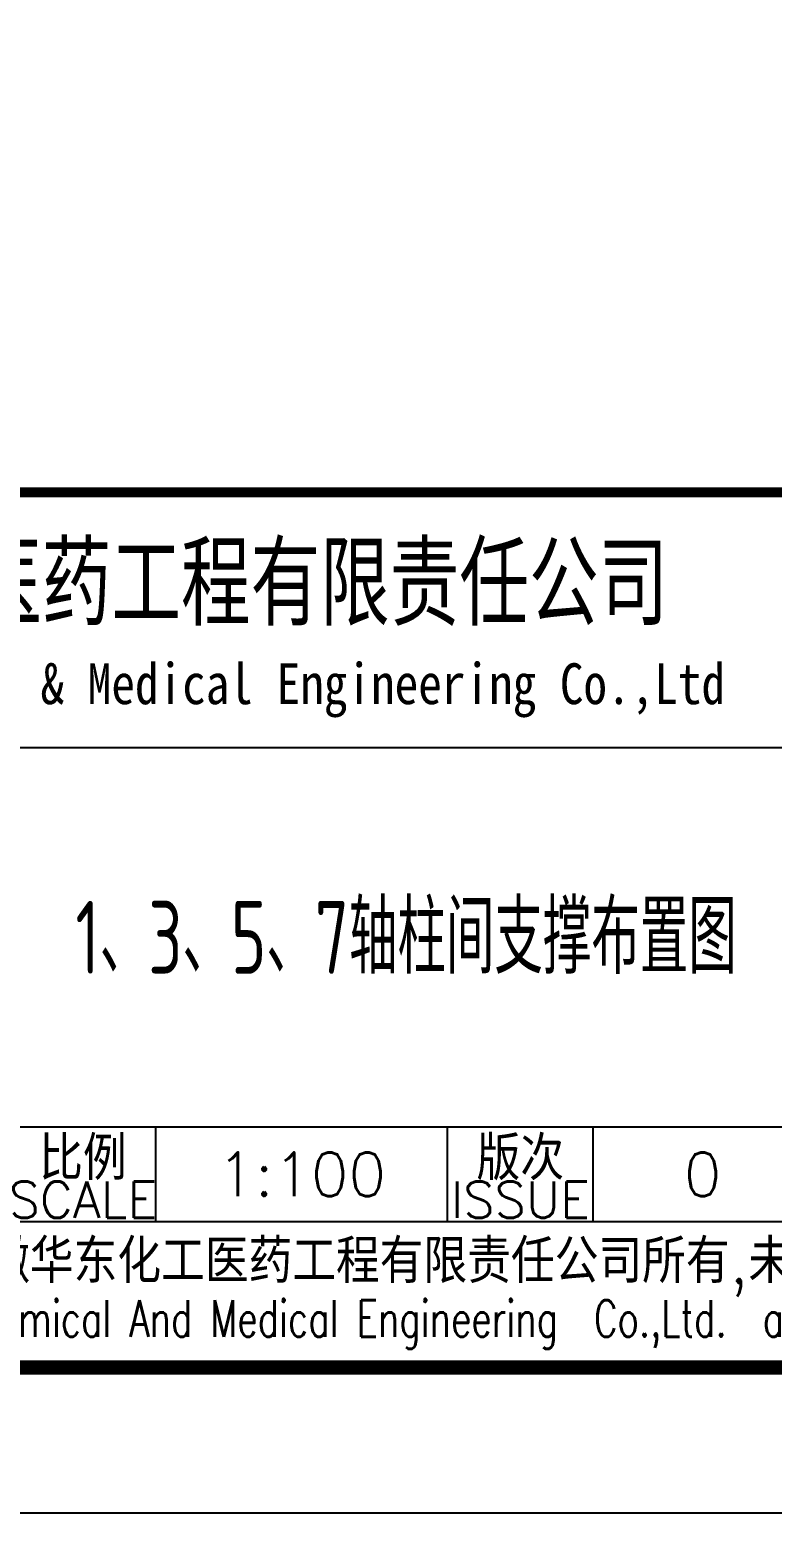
# Model space of a CAD drawing. Header units: millimetres. Extents: x 865490 to 879904, y 39442 to 44891.
# Drawn here: x 873212.9 to 873263.8, y 39450 to 39551.7 of the extents above; entities that cross this region are included whole.
import ezdxf
from ezdxf.enums import TextEntityAlignment as Align

# ---------------------------------------------------------------- set-up
doc = ezdxf.new("R2010")
doc.units = ezdxf.units.MM
doc.header["$LTSCALE"] = 1000
doc.header["$MEASUREMENT"] = 0
doc.layers.add('PUB_TEXT', color=7, linetype='Continuous')
doc.styles.add('ECEC_TQ', font='txt_l.shx', dxfattribs={"bigfont": 'hztxt_l.shx'})
doc.styles.add('ECEC_TQ_S', font='')
doc.styles.add('TS', font='tssdeng.shx', dxfattribs={"width": 0.8, "height": 2.5, "bigfont": 'tssdchn.shx'})
doc.styles.get('ECEC_TQ_S').set_extended_font_data('SimSun')

msp = doc.modelspace()

# ---------------------------------------------------------------- linework, layer by layer
for p, q in [((873156.542, 39502.455), (873266.542, 39502.455)), ((873211.542, 39476.455), (873336.542, 39476.455)), ((873221.542, 39469.955), (873221.542, 39476.455)), ((873241.542, 39469.955), (873241.542, 39476.455)), ((873251.542, 39469.955), (873251.542, 39476.455)), ((873156.542, 39469.955), (873336.542, 39469.955)), ((873156.542, 39459.955), (873336.542, 39459.955)), ((873346.542, 39449.955), (872505.542, 39449.955))]:
    msp.add_line(p, q)
at = {"color": 0, "const_width": 1}
msp.add_lwpolyline([(873336.542, 39459.955), (872530.542, 39459.955), (872530.542, 40033.955), (873336.542, 40033.955)], close=True, dxfattribs=at)
at = {"const_width": 0.7}
msp.add_lwpolyline([(873336.542, 39519.955), (873156.542, 39519.955)], dxfattribs=at)

# ---------------------------------------------------------------- texts
for s, height, style, width, p in [('安徽华东化工医药工程有限责任公司', 5, 'ECEC_TQ_S', 0.7, (873218.491, 39513.955)), ('Anhui Huadong Chemical & Medical Engineering Co.,Ltd', 2.8, 'ECEC_TQ_S', 0.85, (873218.491, 39506.455)), ('The proprietary right of this document belongs to Anhui Huadong Chemical And Medical Engineering  Co.,Ltd.  and any replication or transfer to the 3rd. side is forbidden without its permission. ', 2.5, 'ECEC_TQ', 0.72, (873246.542, 39462.955))]:
    msp.add_text(s, height=height, dxfattribs=dict(style=style, width=width)).set_placement(p, align=Align.MIDDLE)
at = {"style": 'ECEC_TQ'}
for s, height, p in [('比例', 3, (873216.542, 39474.455)), ('版次', 3, (873246.542, 39474.455)), ('SCALE', 2.5, (873216.542, 39471.455)), ('ISSUE', 2.5, (873246.542, 39471.455)), ('本文件专有权属安徽华东化工医药工程有限责任公司所有,未经许可不得复制或转让给第三方', 3, (873246.542, 39466.955))]:
    msp.add_text(s, height=height, dxfattribs=at).set_placement(p, align=Align.MIDDLE)
for tag, text, p in [('1:100', '1:100', (873231.542, 39473.205)), ('0', '0', (873259.042, 39473.205))]:
    msp.add_attdef(tag, text=text, height=3, dxfattribs=at).set_placement(p, align=Align.MIDDLE)
at = {"layer": 'PUB_TEXT', "style": 'TS', "width": 0.7}
msp.add_text('1、3、5、7轴柱间支撑布置图', height=5, dxfattribs=at).set_placement((873238.707, 39489.708), align=Align.MIDDLE)

doc.saveas('drawing.dxf')
